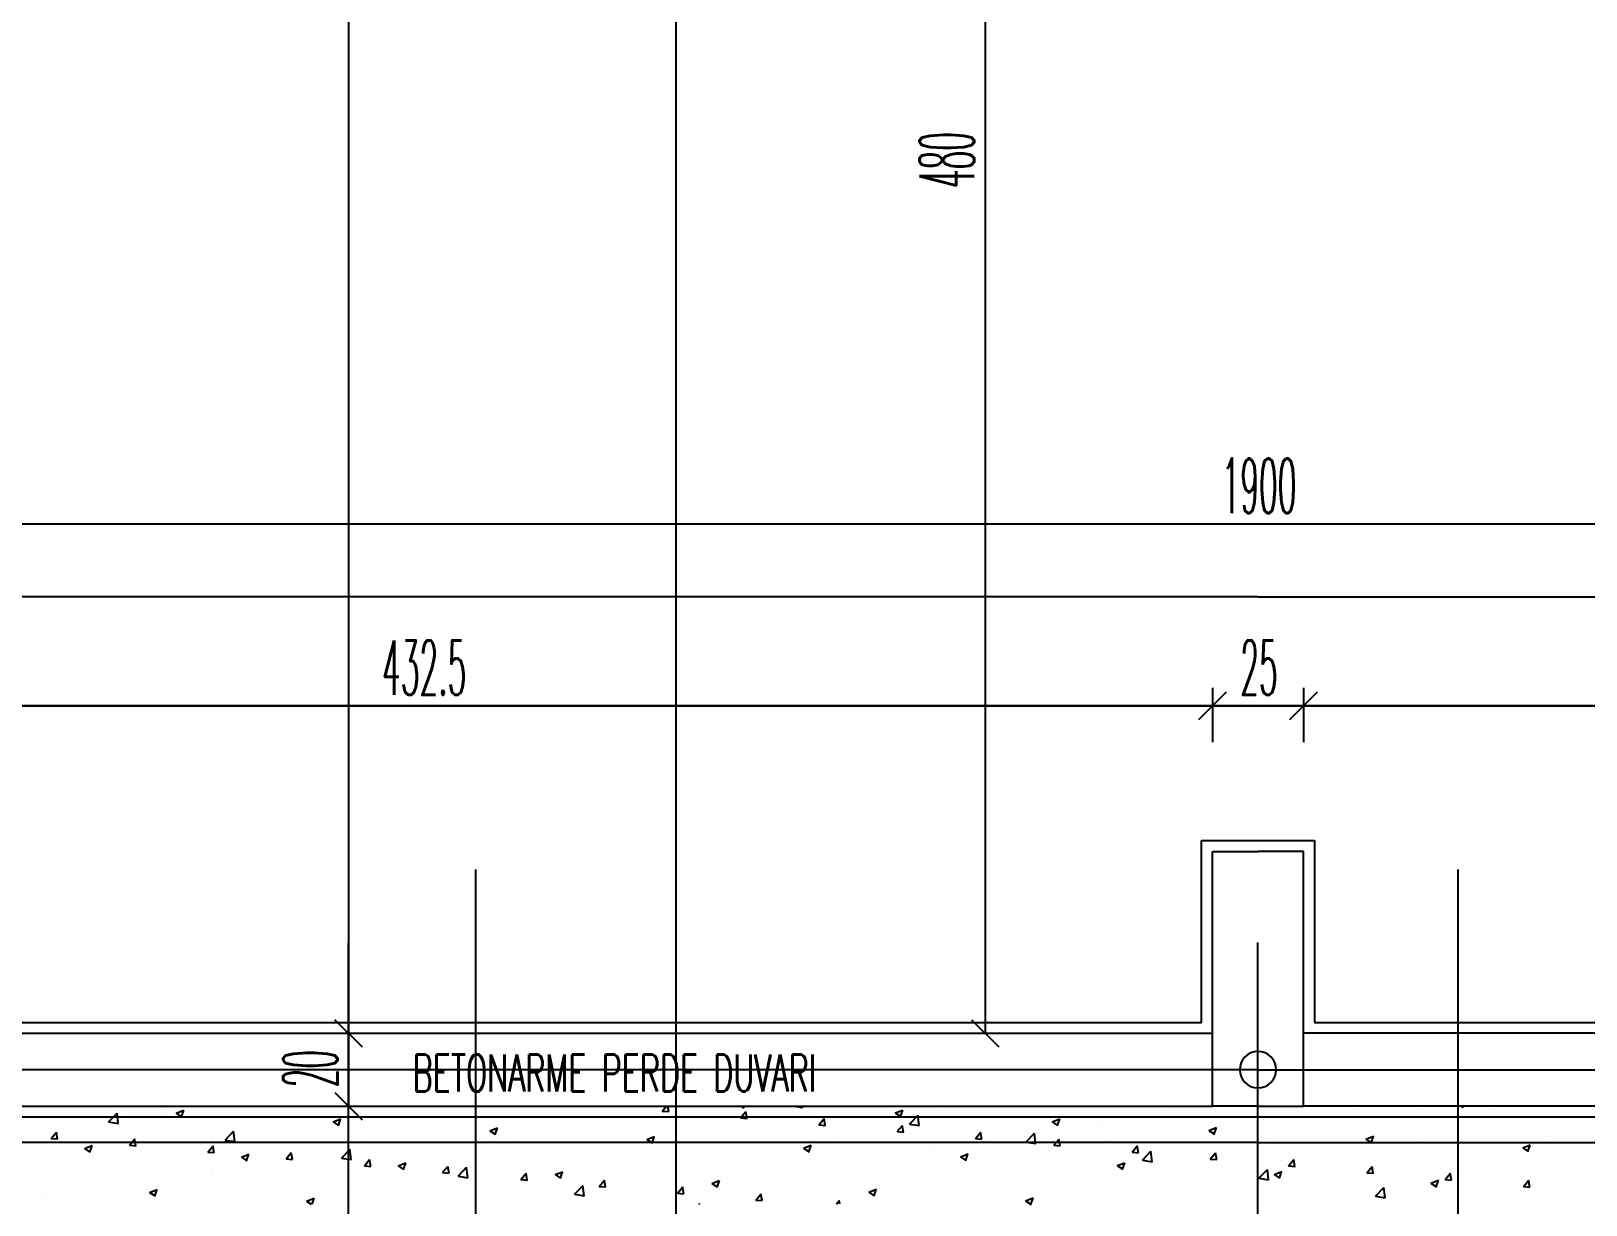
# Model space of a CAD drawing. Extents: x 78 to 306, y -397 to 18.
# Drawn here: x 271.2657 to 271.3512, y -396.729 to -396.6645 of the extents above; entities that cross this region are included whole.
import ezdxf

# ---------------------------------------------------------------- set-up
doc = ezdxf.new("R2010")
doc.units = 0
doc.header["$LTSCALE"] = 0.5
doc.header["$MEASUREMENT"] = 0
doc.linetypes.add('DASHDOT2', pattern=[0.5, 0.25, -0.125, 0, -0.125])
doc.linetypes.add('DASHED', pattern=[0.75, 0.5, -0.25])
doc.layers.get('0').update_dxf_attribs({"linetype": 'CONTINUOUS'})
for name, color, linetype in [('AKS', 5, 'DASHDOT2'), ('ASHADE', 7, 'CONTINUOUS'), ('DUVAR', 6, 'CONTINUOUS'), ('KAPI', 1, 'CONTINUOUS'), ('KOLON', 4, 'CONTINUOUS'), ('OLCU', 31, 'CONTINUOUS'), ('SIVA', 7, 'CONTINUOUS'), ('TARAMA', 8, 'CONTINUOUS')]:
    doc.layers.add(name, color=color, linetype=linetype)
doc.styles.add('OLCU', font='romans.shx', dxfattribs={"width": 0.6, "height": 0.125})
doc.styles.add('OLCUIC', font='ROMANS.SHX', dxfattribs={"width": 0.4, "height": 0.15})

msp = doc.modelspace()

# ---------------------------------------------------------------- linework, layer by layer
at = {"color": 0, "linetype": 'ByBlock'}
for p, q in [((271.331394, -396.70081), (271.329894, -396.70231)), ((271.329894, -396.70231), (271.331394, -396.70081)), ((271.336394, -396.70081), (271.334894, -396.70231)), ((271.334894, -396.70231), (271.336394, -396.70081)), ((271.283894, -396.72031), (271.282394, -396.71881)), ((271.282394, -396.71881), (271.283894, -396.72031)), ((271.317394, -396.71881), (271.318894, -396.72031)), ((271.282394, -396.72281), (271.283894, -396.72431))]:
    msp.add_line(p, q, dxfattribs=at)
at = {"layer": 'AKS'}
for p, q in [((271.283144, -396.83956), (271.283144, -396.35156)), ((271.333144, -396.83956), (271.333144, -396.35156)), ((271.290144, -396.83556), (271.290144, -396.35556)), ((271.344144, -396.83556), (271.344144, -396.35556)), ((271.333144, -396.69556), (271.037144, -396.69556)), ((271.333144, -396.69556), (271.629144, -396.69556)), ((271.333144, -396.72156), (271.041144, -396.72156)), ((271.333144, -396.72156), (271.625144, -396.72156)), ((271.333144, -396.72556), (271.037144, -396.72556)), ((271.333144, -396.72556), (271.629144, -396.72556))]:
    msp.add_line(p, q, dxfattribs=at)
at = {"layer": 'ASHADE'}
for start, end in [(90, 270), (270, 90)]:
    msp.add_arc((271.333144, -396.72156), 0.001, start, end, dxfattribs=at)
at = {"layer": 'DUVAR'}
for p, q in [((271.244144, -396.71956), (271.330644, -396.71956)), ((271.422144, -396.71956), (271.335644, -396.71956)), ((271.244144, -396.72356), (271.330644, -396.72356)), ((271.422144, -396.72356), (271.335644, -396.72356))]:
    msp.add_line(p, q, dxfattribs=at)
at = {"layer": 'KAPI', "linetype": 'DASHED', "ltscale": 0.4}
msp.add_line((271.301144, -396.63156), (271.301144, -396.762036), dxfattribs=at)
at = {"layer": 'KOLON'}
for p, q in [((271.330644, -396.72356), (271.330644, -396.70956)), ((271.330644, -396.70956), (271.333144, -396.70956)), ((271.335644, -396.70956), (271.333144, -396.70956)), ((271.335644, -396.72356), (271.335644, -396.70956)), ((271.333144, -396.72356), (271.330644, -396.72356)), ((271.333144, -396.72356), (271.335644, -396.72356))]:
    msp.add_line(p, q, dxfattribs=at)
at = {"layer": 'OLCU', "ltscale": 1.4}
for p, q in [((271.283144, -396.57956), (271.283144, -396.71956)), ((271.318144, -396.62356), (271.318144, -396.71956)), ((271.143144, -396.69156), (271.523144, -396.69156)), ((271.330644, -396.70056), (271.330644, -396.70356)), ((271.335644, -396.70056), (271.335644, -396.70356)), ((271.528144, -396.70156), (271.138144, -396.70156)), ((271.244144, -396.70156), (271.330644, -396.70156)), ((271.330644, -396.70156), (271.335644, -396.70156)), ((271.335644, -396.70156), (271.422144, -396.70156)), ((271.283144, -396.71956), (271.283144, -396.72356))]:
    msp.add_line(p, q, dxfattribs=at)
at = {"layer": 'SIVA', "ltscale": 1.4}
for p, q in [((271.330044, -396.71896), (271.330044, -396.70896)), ((271.330044, -396.70896), (271.333144, -396.70896)), ((271.333144, -396.70896), (271.336244, -396.70896)), ((271.336244, -396.70896), (271.336244, -396.71896)), ((271.244744, -396.71896), (271.330044, -396.71896)), ((271.336244, -396.71896), (271.421544, -396.71896)), ((271.330644, -396.72416), (271.244744, -396.72416)), ((271.335644, -396.72416), (271.330644, -396.72416)), ((271.421544, -396.72416), (271.335644, -396.72416))]:
    msp.add_line(p, q, dxfattribs=at)
at = {"layer": 'TARAMA'}
for p, q in [((271.267152, -396.723695), (271.267152, -396.723695)), ((271.269958, -396.724433), (271.270426, -396.723946)), ((271.270355, -396.723831), (271.270355, -396.723831)), ((271.270486, -396.724516), (271.27042, -396.723946)), ((271.270726, -396.72396), (271.270726, -396.72396)), ((271.272569, -396.72376), (271.272569, -396.72376)), ((271.272999, -396.723661), (271.272999, -396.723661)), ((271.273558, -396.723966), (271.273558, -396.723966)), ((271.273672, -396.72395), (271.274092, -396.723789)), ((271.273672, -396.72395), (271.273971, -396.724151)), ((271.273965, -396.724153), (271.274086, -396.72379)), ((271.286548, -396.724036), (271.286548, -396.724036)), ((271.28792, -396.723628), (271.28792, -396.723628)), ((271.294495, -396.723604), (271.294495, -396.723604)), ((271.300105, -396.723985), (271.300105, -396.723985)), ((271.300397, -396.723835), (271.300628, -396.72356)), ((271.300397, -396.723835), (271.300756, -396.723866)), ((271.30075, -396.723867), (271.300694, -396.72356)), ((271.303886, -396.723912), (271.303886, -396.723912)), ((271.304701, -396.724211), (271.30499, -396.723866)), ((271.304735, -396.72356), (271.30488, -396.723658)), ((271.304874, -396.723659), (271.304908, -396.72356)), ((271.305054, -396.724244), (271.304984, -396.723868)), ((271.305388, -396.723714), (271.305388, -396.723714)), ((271.307284, -396.723902), (271.307284, -396.723902)), ((271.307621, -396.72356), (271.308117, -396.723637)), ((271.308111, -396.723637), (271.308102, -396.72356)), ((271.313205, -396.723937), (271.313625, -396.723776)), ((271.313205, -396.723937), (271.313503, -396.724138)), ((271.313497, -396.72414), (271.313619, -396.723777)), ((271.315457, -396.723854), (271.315457, -396.723854)), ((271.320858, -396.723617), (271.320858, -396.723617)), ((271.32121, -396.72379), (271.32121, -396.72379)), ((271.324061, -396.723752), (271.324061, -396.723752)), ((271.327264, -396.723887), (271.327264, -396.723887)), ((271.328031, -396.723878), (271.328031, -396.723878)), ((271.330467, -396.724023), (271.330467, -396.724023)), ((271.330758, -396.723761), (271.330758, -396.723761)), ((271.336466, -396.723995), (271.336466, -396.723995)), ((271.338548, -396.723666), (271.338548, -396.723666)), ((271.338811, -396.723623), (271.338811, -396.723623)), ((271.342014, -396.723758), (271.342014, -396.723758)), ((271.344287, -396.72356), (271.344413, -396.723645)), ((271.344407, -396.723646), (271.344436, -396.72356)), ((271.345217, -396.723893), (271.345217, -396.723893)), ((271.346024, -396.723695), (271.346024, -396.723695)), ((271.348419, -396.724029), (271.348419, -396.724029)), ((271.266457, -396.724566), (271.266457, -396.724566)), ((271.269224, -396.724158), (271.269224, -396.724158)), ((271.269538, -396.724144), (271.269538, -396.724144)), ((271.269958, -396.724433), (271.270492, -396.724516)), ((271.276761, -396.724101), (271.276761, -396.724101)), ((271.278693, -396.724885), (271.278693, -396.724885)), ((271.279061, -396.724689), (271.279061, -396.724689)), ((271.279964, -396.724237), (271.279964, -396.724237)), ((271.281723, -396.724501), (271.281723, -396.724501)), ((271.282295, -396.724431), (271.282715, -396.724269)), ((271.282295, -396.724431), (271.282593, -396.724632)), ((271.28256, -396.724089), (271.28256, -396.724089)), ((271.282587, -396.724633), (271.282709, -396.724271)), ((271.282773, -396.724532), (271.282773, -396.724532)), ((271.283167, -396.724372), (271.283167, -396.724372)), ((271.284275, -396.724335), (271.284275, -396.724335)), ((271.284839, -396.724051), (271.284839, -396.724051)), ((271.28637, -396.724507), (271.28637, -396.724507)), ((271.287497, -396.724806), (271.287497, -396.724806)), ((271.289573, -396.724643), (271.289573, -396.724643)), ((271.290918, -396.724911), (271.291338, -396.72475)), ((271.290996, -396.724205), (271.290996, -396.724205)), ((271.29121, -396.725114), (271.291332, -396.724751)), ((271.292776, -396.724778), (271.292776, -396.724778)), ((271.293994, -396.724792), (271.293994, -396.724792)), ((271.297075, -396.724369), (271.297075, -396.724369)), ((271.297824, -396.72471), (271.297824, -396.72471)), ((271.300097, -396.72441), (271.300097, -396.72441)), ((271.303784, -396.724503), (271.303784, -396.724503)), ((271.304701, -396.724211), (271.30506, -396.724242)), ((271.309005, -396.724588), (271.309294, -396.724243)), ((271.309005, -396.724588), (271.309363, -396.724619)), ((271.30926, -396.724726), (271.30926, -396.724726)), ((271.309357, -396.72462), (271.309288, -396.724244)), ((271.312376, -396.724276), (271.312376, -396.724276)), ((271.313308, -396.724964), (271.313597, -396.724619)), ((271.313661, -396.724997), (271.313592, -396.724621)), ((271.313646, -396.724785), (271.313646, -396.724785)), ((271.313987, -396.724547), (271.314454, -396.72406)), ((271.313987, -396.724547), (271.31452, -396.72463)), ((271.314515, -396.72463), (271.314448, -396.72406)), ((271.317435, -396.724287), (271.317435, -396.724287)), ((271.318937, -396.724089), (271.318937, -396.724089)), ((271.321827, -396.724417), (271.322247, -396.724256)), ((271.321827, -396.724417), (271.322126, -396.724619)), ((271.32212, -396.72462), (271.322242, -396.724258)), ((271.324531, -396.724479), (271.324531, -396.724479)), ((271.324612, -396.724595), (271.324612, -396.724595)), ((271.327642, -396.724211), (271.327642, -396.724211)), ((271.33045, -396.724898), (271.33087, -396.724737)), ((271.33045, -396.724898), (271.330749, -396.725099)), ((271.330743, -396.725101), (271.330864, -396.724738)), ((271.330984, -396.724661), (271.330984, -396.724661)), ((271.332486, -396.724464), (271.332486, -396.724464)), ((271.332967, -396.724595), (271.332967, -396.724595)), ((271.33367, -396.724158), (271.33367, -396.724158)), ((271.334759, -396.724164), (271.334759, -396.724164)), ((271.336873, -396.724293), (271.336873, -396.724293)), ((271.339913, -396.724502), (271.339913, -396.724502)), ((271.340076, -396.724429), (271.340076, -396.724429)), ((271.342994, -396.724079), (271.342994, -396.724079)), ((271.343279, -396.724564), (271.343279, -396.724564)), ((271.345756, -396.724893), (271.345756, -396.724893)), ((271.346035, -396.724839), (271.346035, -396.724839)), ((271.346482, -396.724699), (271.346482, -396.724699)), ((271.348308, -396.724539), (271.348308, -396.724539)), ((271.349255, -396.724292), (271.349255, -396.724292)), ((271.349685, -396.724835), (271.349685, -396.724835)), ((271.266801, -396.725336), (271.267091, -396.724991)), ((271.266801, -396.725336), (271.26716, -396.725367)), ((271.267154, -396.725368), (271.267085, -396.724992)), ((271.268631, -396.725885), (271.269051, -396.725724)), ((271.268923, -396.726088), (271.269045, -396.725725)), ((271.271105, -396.725712), (271.271394, -396.725367)), ((271.271105, -396.725712), (271.271464, -396.725743)), ((271.271458, -396.725745), (271.271388, -396.725369)), ((271.27521, -396.725528), (271.27521, -396.725528)), ((271.275409, -396.726089), (271.275698, -396.725744)), ((271.275561, -396.72529), (271.275561, -396.72529)), ((271.275612, -396.725307), (271.275612, -396.725307)), ((271.275761, -396.726121), (271.275692, -396.725745)), ((271.276362, -396.725426), (271.276829, -396.724939)), ((271.276362, -396.725426), (271.276895, -396.725509)), ((271.276712, -396.725331), (271.276712, -396.725331)), ((271.276889, -396.725509), (271.276823, -396.724939)), ((271.278984, -396.725031), (271.278984, -396.725031)), ((271.283997, -396.725406), (271.283997, -396.725406)), ((271.287847, -396.725626), (271.287847, -396.725626)), ((271.290261, -396.725705), (271.290261, -396.725705)), ((271.290878, -396.725242), (271.290878, -396.725242)), ((271.290918, -396.724911), (271.291216, -396.725112)), ((271.292533, -396.725406), (271.292533, -396.725406)), ((271.295979, -396.724913), (271.295979, -396.724913)), ((271.296322, -396.724907), (271.296322, -396.724907)), ((271.296786, -396.725704), (271.296786, -396.725704)), ((271.299182, -396.725049), (271.299182, -396.725049)), ((271.29954, -396.725392), (271.299961, -396.72523)), ((271.29954, -396.725392), (271.299839, -396.725593)), ((271.299833, -396.725594), (271.299955, -396.725232)), ((271.300285, -396.725103), (271.300285, -396.725103)), ((271.302385, -396.725184), (271.302385, -396.725184)), ((271.303149, -396.725533), (271.303149, -396.725533)), ((271.305588, -396.725319), (271.305588, -396.725319)), ((271.306229, -396.72511), (271.306229, -396.72511)), ((271.308163, -396.725872), (271.308583, -396.725711)), ((271.308456, -396.726075), (271.308577, -396.725712)), ((271.308791, -396.725455), (271.308791, -396.725455)), ((271.309871, -396.725282), (271.309871, -396.725282)), ((271.311373, -396.725085), (271.311373, -396.725085)), ((271.311994, -396.72559), (271.311994, -396.72559)), ((271.313308, -396.724964), (271.313667, -396.724995)), ((271.315196, -396.725725), (271.315196, -396.725725)), ((271.317533, -396.72568), (271.317533, -396.72568)), ((271.317612, -396.725341), (271.317901, -396.724996)), ((271.317612, -396.725341), (271.31797, -396.725372)), ((271.317965, -396.725373), (271.317895, -396.724997)), ((271.318415, -396.725467), (271.318415, -396.725467)), ((271.32039, -396.72554), (271.320858, -396.725053)), ((271.32039, -396.72554), (271.320924, -396.725623)), ((271.320918, -396.725623), (271.320852, -396.725053)), ((271.321032, -396.72508), (271.321032, -396.72508)), ((271.321531, -396.725017), (271.321531, -396.725017)), ((271.321915, -396.725717), (271.322205, -396.725372)), ((271.321915, -396.725717), (271.322274, -396.725748)), ((271.322268, -396.72575), (271.322199, -396.725374)), ((271.32342, -396.725657), (271.32342, -396.725657)), ((271.324922, -396.725459), (271.324922, -396.725459)), ((271.326219, -396.726094), (271.326508, -396.725749)), ((271.326572, -396.726126), (271.326502, -396.72575)), ((271.327195, -396.72516), (271.327195, -396.72516)), ((271.329468, -396.725196), (271.329468, -396.725196)), ((271.333766, -396.725336), (271.333766, -396.725336)), ((271.336797, -396.724952), (271.336797, -396.724952)), ((271.339073, -396.725378), (271.339493, -396.725217)), ((271.339073, -396.725378), (271.339371, -396.72558)), ((271.339365, -396.725581), (271.339487, -396.725219)), ((271.340744, -396.725535), (271.340744, -396.725535)), ((271.342257, -396.725494), (271.342257, -396.725494)), ((271.344533, -396.725036), (271.344533, -396.725036)), ((271.345951, -396.725692), (271.345951, -396.725692)), ((271.347696, -396.725859), (271.348116, -396.725698)), ((271.347988, -396.726062), (271.34811, -396.725699)), ((271.349068, -396.725243), (271.349068, -396.725243)), ((271.266384, -396.726564), (271.266384, -396.726564)), ((271.267646, -396.726524), (271.267646, -396.726524)), ((271.268563, -396.726491), (271.268563, -396.726491)), ((271.268631, -396.725885), (271.268929, -396.726086)), ((271.269148, -396.726326), (271.269148, -396.726326)), ((271.269465, -396.726141), (271.269465, -396.726141)), ((271.27142, -396.726027), (271.27142, -396.726027)), ((271.272062, -396.725891), (271.272062, -396.725891)), ((271.272496, -396.725757), (271.272496, -396.725757)), ((271.275409, -396.726089), (271.275767, -396.72612)), ((271.276999, -396.726607), (271.276999, -396.726607)), ((271.277254, -396.726366), (271.277674, -396.726204)), ((271.277254, -396.726366), (271.277552, -396.726567)), ((271.277546, -396.726568), (271.277668, -396.726206)), ((271.279712, -396.726465), (271.280001, -396.72612)), ((271.279712, -396.726465), (271.280071, -396.726496)), ((271.280065, -396.726498), (271.279996, -396.726122)), ((271.280498, -396.726007), (271.280498, -396.726007)), ((271.28165, -396.726498), (271.28165, -396.726498)), ((271.282765, -396.726419), (271.283232, -396.725932)), ((271.282765, -396.726419), (271.283299, -396.726502)), ((271.283293, -396.726502), (271.283227, -396.725932)), ((271.284016, -396.726842), (271.284305, -396.726497)), ((271.284369, -396.726874), (271.284299, -396.726498)), ((271.284767, -396.726048), (271.284767, -396.726048)), ((271.284969, -396.726402), (271.284969, -396.726402)), ((271.288759, -396.725903), (271.288759, -396.725903)), ((271.293287, -396.726305), (271.293287, -396.726305)), ((271.297002, -396.726367), (271.297002, -396.726367)), ((271.300032, -396.725983), (271.300032, -396.725983)), ((271.302308, -396.726278), (271.302308, -396.726278)), ((271.30381, -396.72608), (271.30381, -396.72608)), ((271.306082, -396.725781), (271.306082, -396.725781)), ((271.308163, -396.725872), (271.308462, -396.726073)), ((271.312303, -396.726274), (271.312303, -396.726274)), ((271.314034, -396.726281), (271.314034, -396.726281)), ((271.315384, -396.725851), (271.315384, -396.725851)), ((271.316786, -396.726353), (271.317206, -396.726191)), ((271.316786, -396.726353), (271.317084, -396.726554)), ((271.317079, -396.726555), (271.3172, -396.726193)), ((271.317359, -396.726455), (271.317359, -396.726455)), ((271.318399, -396.725861), (271.318399, -396.725861)), ((271.319631, -396.726156), (271.319631, -396.726156)), ((271.321602, -396.725996), (271.321602, -396.725996)), ((271.32247, -396.726397), (271.32247, -396.726397)), ((271.324539, -396.726592), (271.324539, -396.726592)), ((271.324805, -396.726131), (271.324805, -396.726131)), ((271.325969, -396.725796), (271.325969, -396.725796)), ((271.326219, -396.726094), (271.326577, -396.726125)), ((271.326794, -396.726533), (271.327261, -396.726046)), ((271.326794, -396.726533), (271.327327, -396.726616)), ((271.327321, -396.726616), (271.327255, -396.726046)), ((271.327569, -396.726208), (271.327569, -396.726208)), ((271.328008, -396.726267), (271.328008, -396.726267)), ((271.330522, -396.72647), (271.330812, -396.726125)), ((271.330522, -396.72647), (271.330881, -396.726501)), ((271.330686, -396.725758), (271.330686, -396.725758)), ((271.330875, -396.726503), (271.330806, -396.726127)), ((271.331211, -396.726402), (271.331211, -396.726402)), ((271.33318, -396.726531), (271.33318, -396.726531)), ((271.334414, -396.726537), (271.334414, -396.726537)), ((271.334826, -396.726847), (271.335115, -396.726502)), ((271.335179, -396.726879), (271.335109, -396.726503)), ((271.336969, -396.726032), (271.336969, -396.726032)), ((271.338472, -396.725834), (271.338472, -396.725834)), ((271.338758, -396.726094), (271.338758, -396.726094)), ((271.33984, -396.726499), (271.33984, -396.726499)), ((271.342921, -396.726077), (271.342921, -396.726077)), ((271.347696, -396.725859), (271.347994, -396.72606)), ((271.350519, -396.726407), (271.350519, -396.726407)), ((271.265984, -396.726761), (271.265984, -396.726761)), ((271.269187, -396.726897), (271.269187, -396.726897)), ((271.27239, -396.727032), (271.27239, -396.727032)), ((271.2735, -396.727208), (271.2735, -396.727208)), ((271.275539, -396.727305), (271.275539, -396.727305)), ((271.275593, -396.727167), (271.275593, -396.727167)), ((271.277406, -396.727398), (271.277406, -396.727398)), ((271.27862, -396.726882), (271.27862, -396.726882)), ((271.278796, -396.727303), (271.278796, -396.727303)), ((271.281195, -396.726899), (271.281195, -396.726899)), ((271.281999, -396.727438), (271.281999, -396.727438)), ((271.282697, -396.726701), (271.282697, -396.726701)), ((271.284016, -396.726842), (271.284374, -396.726873)), ((271.285876, -396.726846), (271.286296, -396.726685)), ((271.285876, -396.726846), (271.286175, -396.727048)), ((271.286169, -396.727049), (271.286291, -396.726686)), ((271.288319, -396.727218), (271.288609, -396.726873)), ((271.288319, -396.727218), (271.288678, -396.72725)), ((271.288672, -396.727251), (271.288603, -396.726875)), ((271.289169, -396.727412), (271.289636, -396.726925)), ((271.289169, -396.727412), (271.289702, -396.727495)), ((271.289696, -396.727495), (271.28963, -396.726926)), ((271.289788, -396.726905), (271.289788, -396.726905)), ((271.290805, -396.727239), (271.290805, -396.727239)), ((271.292623, -396.727595), (271.292912, -396.72725)), ((271.292976, -396.727627), (271.292906, -396.727251)), ((271.293921, -396.726789), (271.293921, -396.726789)), ((271.294499, -396.727327), (271.294919, -396.727166)), ((271.294499, -396.727327), (271.294798, -396.727528)), ((271.294744, -396.727274), (271.294744, -396.727274)), ((271.294792, -396.727529), (271.294913, -396.727167)), ((271.296246, -396.727076), (271.296246, -396.727076)), ((271.298518, -396.726777), (271.298518, -396.726777)), ((271.306156, -396.727108), (271.306156, -396.727108)), ((271.309187, -396.726723), (271.309187, -396.726723)), ((271.309795, -396.727451), (271.309795, -396.727451)), ((271.310535, -396.726882), (271.310535, -396.726882)), ((271.312067, -396.727152), (271.312067, -396.727152)), ((271.315857, -396.726653), (271.315857, -396.726653)), ((271.318971, -396.726998), (271.318971, -396.726998)), ((271.321458, -396.727015), (271.321458, -396.727015)), ((271.325409, -396.726833), (271.325829, -396.726672)), ((271.325409, -396.726833), (271.325707, -396.727034)), ((271.325701, -396.727036), (271.325823, -396.726673)), ((271.329406, -396.727028), (271.329406, -396.727028)), ((271.330908, -396.72683), (271.330908, -396.72683)), ((271.33176, -396.727296), (271.33176, -396.727296)), ((271.333197, -396.727526), (271.333665, -396.727039)), ((271.333725, -396.727609), (271.333659, -396.72704)), ((271.333693, -396.727333), (271.333693, -396.727333)), ((271.334032, -396.727314), (271.334452, -396.727152)), ((271.334032, -396.727314), (271.33433, -396.727515)), ((271.334324, -396.727516), (271.334446, -396.727154)), ((271.334826, -396.726847), (271.335185, -396.726878)), ((271.335259, -396.726695), (271.335259, -396.726695)), ((271.336724, -396.726949), (271.336724, -396.726949)), ((271.337617, -396.726673), (271.337617, -396.726673)), ((271.33913, -396.727223), (271.339419, -396.726878)), ((271.33913, -396.727223), (271.339488, -396.727255)), ((271.339482, -396.727256), (271.339413, -396.72688)), ((271.34082, -396.726808), (271.34082, -396.726808)), ((271.342955, -396.727403), (271.342955, -396.727403)), ((271.343433, -396.7276), (271.343722, -396.727255)), ((271.343786, -396.727632), (271.343717, -396.727256)), ((271.344023, -396.726943), (271.344023, -396.726943)), ((271.344457, -396.727205), (271.344457, -396.727205)), ((271.346729, -396.726906), (271.346729, -396.726906)), ((271.347226, -396.727079), (271.347226, -396.727079)), ((271.348995, -396.72724), (271.348995, -396.72724)), ((271.350429, -396.727214), (271.350429, -396.727214)), ((271.267249, -396.727567), (271.267249, -396.727567)), ((271.269392, -396.728139), (271.269392, -396.728139)), ((271.270001, -396.727809), (271.270001, -396.727809)), ((271.270452, -396.727703), (271.270452, -396.727703)), ((271.272212, -396.728301), (271.272632, -396.72814)), ((271.272212, -396.728301), (271.272511, -396.728502)), ((271.272423, -396.727754), (271.272423, -396.727754)), ((271.272505, -396.728504), (271.272626, -396.728141)), ((271.273631, -396.727895), (271.273631, -396.727895)), ((271.273655, -396.727838), (271.273655, -396.727838)), ((271.275133, -396.727697), (271.275133, -396.727697)), ((271.276858, -396.727973), (271.276858, -396.727973)), ((271.280061, -396.728109), (271.280061, -396.728109)), ((271.28279, -396.728107), (271.28279, -396.728107)), ((271.283264, -396.728244), (271.283264, -396.728244)), ((271.284694, -396.728046), (271.284694, -396.728046)), ((271.285202, -396.727573), (271.285202, -396.727573)), ((271.286289, -396.727506), (271.286289, -396.727506)), ((271.28718, -396.72827), (271.28718, -396.72827)), ((271.287774, -396.727623), (271.287774, -396.727623)), ((271.288405, -396.727709), (271.288405, -396.727709)), ((271.288682, -396.728072), (271.288682, -396.728072)), ((271.290955, -396.727773), (271.290955, -396.727773)), ((271.291607, -396.727844), (271.291607, -396.727844)), ((271.292623, -396.727595), (271.292981, -396.727626)), ((271.29481, -396.727979), (271.29481, -396.727979)), ((271.295572, -396.728406), (271.296039, -396.727919)), ((271.2961, -396.728489), (271.296033, -396.727919)), ((271.296926, -396.727971), (271.297216, -396.727626)), ((271.296926, -396.727971), (271.297285, -396.728003)), ((271.297279, -396.728004), (271.29721, -396.727628)), ((271.298013, -396.728115), (271.298013, -396.728115)), ((271.299959, -396.72798), (271.299959, -396.72798)), ((271.301216, -396.72825), (271.301216, -396.72825)), ((271.30123, -396.728348), (271.301519, -396.728003)), ((271.301583, -396.72838), (271.301513, -396.728004)), ((271.303076, -396.72753), (271.303076, -396.72753)), ((271.303122, -396.727807), (271.303542, -396.727646)), ((271.303122, -396.727807), (271.30342, -396.728009)), ((271.303414, -396.72801), (271.303536, -396.727647)), ((271.303537, -396.728083), (271.303537, -396.728083)), ((271.304504, -396.728148), (271.304504, -396.728148)), ((271.307036, -396.727482), (271.307036, -396.727482)), ((271.308293, -396.727649), (271.308293, -396.727649)), ((271.311745, -396.728288), (271.312165, -396.728127)), ((271.311745, -396.728288), (271.312043, -396.728489)), ((271.311973, -396.728199), (271.311973, -396.728199)), ((271.312037, -396.728491), (271.312159, -396.728128)), ((271.31223, -396.728271), (271.31223, -396.728271)), ((271.315311, -396.727849), (271.315311, -396.727849)), ((271.315472, -396.727598), (271.315472, -396.727598)), ((271.318342, -396.727464), (271.318342, -396.727464)), ((271.321842, -396.728024), (271.321842, -396.728024)), ((271.323344, -396.727826), (271.323344, -396.727826)), ((271.325616, -396.727527), (271.325616, -396.727527)), ((271.327496, -396.728205), (271.327496, -396.728205)), ((271.328261, -396.727896), (271.328261, -396.727896)), ((271.330613, -396.727755), (271.330613, -396.727755)), ((271.333197, -396.727526), (271.333731, -396.727609)), ((271.336893, -396.728201), (271.336893, -396.728201)), ((271.339165, -396.727902), (271.339165, -396.727902)), ((271.339601, -396.72852), (271.340068, -396.728032)), ((271.340128, -396.728603), (271.340062, -396.728033)), ((271.342654, -396.727794), (271.343074, -396.727633)), ((271.342654, -396.727794), (271.342953, -396.727996)), ((271.342848, -396.728074), (271.342848, -396.728074)), ((271.342947, -396.727997), (271.343069, -396.727634)), ((271.343433, -396.7276), (271.343792, -396.727631)), ((271.345878, -396.72769), (271.345878, -396.72769)), ((271.347737, -396.727976), (271.348026, -396.727631)), ((271.347737, -396.727976), (271.348095, -396.728008)), ((271.348089, -396.728009), (271.34802, -396.727633)), ((271.349008, -396.727872), (271.349008, -396.727872)), ((271.266067, -396.728891), (271.266067, -396.728891)), ((271.266311, -396.728561), (271.266311, -396.728561)), ((271.266502, -396.728409), (271.266502, -396.728409)), ((271.267569, -396.728693), (271.267569, -396.728693)), ((271.269842, -396.728394), (271.269842, -396.728394)), ((271.278547, -396.72888), (271.278547, -396.72888)), ((271.279291, -396.728707), (271.279291, -396.728707)), ((271.280835, -396.728781), (271.281255, -396.72862)), ((271.280835, -396.728781), (271.281084, -396.72895)), ((271.281139, -396.72895), (271.281249, -396.728622)), ((271.281577, -396.728495), (271.281577, -396.728495)), ((271.283391, -396.728769), (271.283391, -396.728769)), ((271.286467, -396.728379), (271.286467, -396.728379)), ((271.28967, -396.728515), (271.28967, -396.728515)), ((271.292873, -396.72865), (271.292873, -396.72865)), ((271.293848, -396.728786), (271.293848, -396.728786)), ((271.295572, -396.728406), (271.296106, -396.728488)), ((271.296076, -396.728785), (271.296076, -396.728785)), ((271.296929, -396.728364), (271.296929, -396.728364)), ((271.299278, -396.728921), (271.299278, -396.728921)), ((271.300038, -396.728683), (271.300038, -396.728683)), ((271.300729, -396.728645), (271.300729, -396.728645)), ((271.30123, -396.728348), (271.301589, -396.728379)), ((271.302231, -396.728447), (271.302231, -396.728447)), ((271.302406, -396.72895), (271.302443, -396.728912)), ((271.302441, -396.72895), (271.302437, -396.728912)), ((271.304419, -396.728385), (271.304419, -396.728385)), ((271.305534, -396.728724), (271.305823, -396.728379)), ((271.305534, -396.728724), (271.305892, -396.728756)), ((271.305886, -396.728757), (271.305817, -396.728381)), ((271.307622, -396.728521), (271.307622, -396.728521)), ((271.308474, -396.7288), (271.308474, -396.7288)), ((271.309114, -396.728721), (271.309114, -396.728721)), ((271.309964, -396.72895), (271.310126, -396.728756)), ((271.310156, -396.72895), (271.310121, -396.728757)), ((271.310825, -396.728656), (271.310825, -396.728656)), ((271.314028, -396.728791), (271.314028, -396.728791)), ((271.31578, -396.728822), (271.31578, -396.728822)), ((271.317231, -396.728927), (271.317231, -396.728927)), ((271.318053, -396.728523), (271.318053, -396.728523)), ((271.320367, -396.728768), (271.320788, -396.728607)), ((271.320367, -396.728768), (271.320666, -396.72897)), ((271.32066, -396.728971), (271.320782, -396.728608)), ((271.324466, -396.728589), (271.324466, -396.728589)), ((271.324761, -396.728497), (271.324761, -396.728497)), ((271.331602, -396.728897), (271.331602, -396.728897)), ((271.335391, -396.728399), (271.335391, -396.728399)), ((271.336651, -396.728946), (271.336651, -396.728946)), ((271.339601, -396.72852), (271.340134, -396.728602)), ((271.339767, -396.728496), (271.339767, -396.728496)), ((271.345508, -396.728473), (271.345508, -396.728473)), ((271.34894, -396.728773), (271.34894, -396.728773)), ((271.350442, -396.728576), (271.350442, -396.728576))]:
    msp.add_line(p, q, dxfattribs=at)

# ---------------------------------------------------------------- texts
at = {"layer": 'OLCU', "style": 'OLCUIC', "width": 0.4}
for s, p in [('480', (271.317544, -396.673103)), ('20', (271.282544, -396.722531))]:
    msp.add_text(s, height=0.003, rotation=90, dxfattribs=at).set_placement(p)
for s, p in [('1900', (271.331144, -396.69096)), ('432.5', (271.284994, -396.70096)), ('25', (271.332173, -396.70096))]:
    msp.add_text(s, height=0.003, dxfattribs=at).set_placement(p)
at = {"layer": 'OLCU', "linetype": 'ByBlock', "style": 'OLCU', "width": 0.6}
msp.add_text('BETONARME PERDE DUVARI', height=0.00204, dxfattribs=at).set_placement((271.286676, -396.722764))

doc.saveas('drawing.dxf')
